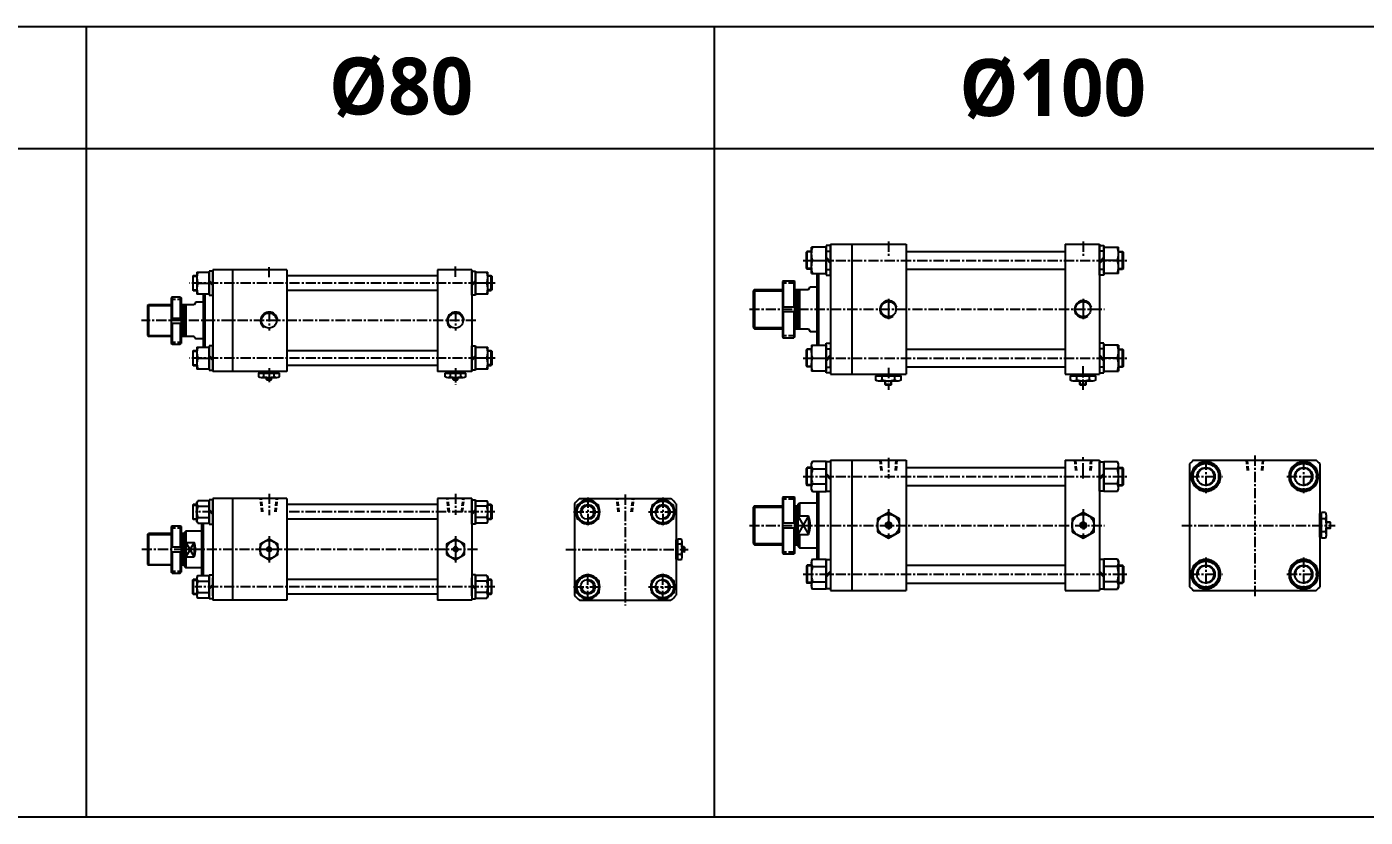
# Model space of a CAD drawing. Extents: x -819 to 4720, y 0 to 1986.
# Drawn here: x 1886 to 3529, y 1015 to 1986 of the extents above; entities that cross this region are included whole.
import ezdxf

# ---------------------------------------------------------------- set-up
doc = ezdxf.new("R2010")
doc.units = 0
doc.header["$LTSCALE"] = 10
doc.header["$MEASUREMENT"] = 0
for name, pattern in [('CENTER', [2, 1.25, -0.25, 0.25, -0.25]), ('CENTERX2', [4, 2.5, -0.5, 0.5, -0.5]), ('HIDDENX2', [0.75, 0.5, -0.25])]:
    doc.linetypes.add(name, pattern=pattern)
doc.layers.get('0').update_dxf_attribs({"linetype": 'CONTINUOUS'})
for name, color, linetype in [('CEN', 1, 'CENTERX2'), ('CENTER', 1, 'CENTER'), ('CL', 1, 'CENTER'), ('DIM', 2, 'CONTINUOUS'), ('HID', 2, 'HIDDENX2'), ('ML', 7, 'CONTINUOUS')]:
    doc.layers.add(name, color=color, linetype=linetype)
doc.styles.add('문자', font='romans.shx')

msp = doc.modelspace()

# ---------------------------------------------------------------- linework, layer by layer
for p, q in [((4720, 1986.4), (0, 1986.4)), ((1959, 1015.4), (1959, 1986.4)), ((2730, 1015.4), (2730, 1986.4)), ((4720, 1836.4), (0, 1836.4)), ((2180.2, 1553.1), (2180.7, 1552.6)), ((2180.2, 1553.1), (2186.2, 1553.1)), ((2180.7, 1552.6), (2185.7, 1552.6)), ((2186.2, 1553.1), (2185.7, 1552.6)), ((2409.2, 1553.1), (2409.7, 1552.6)), ((2409.2, 1553.1), (2415.2, 1553.1)), ((2409.7, 1552.6), (2414.7, 1552.6)), ((2415.2, 1553.1), (2414.7, 1552.6)), ((2693, 1341.4), (2693, 1347.4)), ((2693, 1347.4), (2693.5, 1346.9)), ((2693, 1341.4), (2693.5, 1341.9)), ((2693.5, 1341.9), (2693.5, 1346.9)), ((4720, 1015.4), (0, 1015.4))]:
    msp.add_line(p, q)
at = {"color": 7, "linetype": 'Continuous'}
for p, q in [((2171.2, 1563), (2195.2, 1563)), ((2171.2, 1561), (2171.2, 1563)), ((2195.2, 1561), (2195.2, 1563)), ((2400.2, 1563), (2424.2, 1563)), ((2400.2, 1561), (2400.2, 1563)), ((2424.2, 1561), (2424.2, 1563)), ((2170.5, 1556.6), (2170.5, 1561)), ((2170.5, 1561), (2183.2, 1561)), ((2173.6, 1555.6), (2192.7, 1555.6)), ((2176.8, 1556.6), (2176.8, 1561)), ((2180.2, 1553.1), (2180.2, 1555.6)), ((2183.2, 1561), (2195.9, 1561)), ((2186.2, 1553.1), (2186.2, 1555.6)), ((2189.5, 1556.6), (2189.5, 1561)), ((2195.9, 1556.6), (2195.9, 1561)), ((2399.5, 1556.6), (2399.5, 1561)), ((2399.5, 1561), (2412.2, 1561)), ((2402.6, 1555.6), (2421.7, 1555.6)), ((2405.8, 1556.6), (2405.8, 1561)), ((2409.2, 1553.1), (2409.2, 1555.6)), ((2412.2, 1561), (2424.9, 1561)), ((2415.2, 1553.1), (2415.2, 1555.6)), ((2418.5, 1556.6), (2418.5, 1561)), ((2424.9, 1556.6), (2424.9, 1561)), ((2928, 1552.5), (2928, 1557.5)), ((2928, 1557.5), (2934.3, 1557.5)), ((2929, 1557.5), (2929, 1559.5)), ((2929, 1559.5), (2958.1, 1559.5)), ((2931.1, 1551.5), (2956, 1551.5)), ((2934.3, 1557.5), (2959.1, 1557.5)), ((2935.8, 1552.5), (2935.8, 1557.5)), ((2939.6, 1551.8), (2939.6, 1551.8)), ((2939.6, 1547), (2939.6, 1551.5)), ((2939.6, 1547), (2940.1, 1546.5)), ((2947.6, 1547), (2939.6, 1547)), ((2940.1, 1546.5), (2947.1, 1546.5)), ((2947.6, 1547), (2947.1, 1546.5)), ((2947.6, 1547), (2947.6, 1551.5)), ((2951.3, 1552.5), (2951.3, 1557.5)), ((2958.1, 1557.5), (2958.1, 1559.5)), ((2959.1, 1552.5), (2959.1, 1557.5)), ((3167, 1552.5), (3167, 1557.5)), ((3167, 1557.5), (3173.3, 1557.5)), ((3168, 1557.5), (3168, 1559.5)), ((3168, 1559.5), (3197.1, 1559.5)), ((3170.1, 1551.5), (3195, 1551.5)), ((3173.3, 1557.5), (3198.1, 1557.5)), ((3174.8, 1552.5), (3174.8, 1557.5)), ((3178.6, 1551.8), (3178.6, 1551.8)), ((3178.6, 1547), (3178.6, 1551.5)), ((3178.6, 1547), (3179.1, 1546.5)), ((3186.6, 1547), (3178.6, 1547)), ((3179.1, 1546.5), (3186.1, 1546.5)), ((3186.6, 1547), (3186.1, 1546.5)), ((3186.6, 1547), (3186.6, 1551.5)), ((3190.3, 1552.5), (3190.3, 1557.5)), ((3197.1, 1557.5), (3197.1, 1559.5)), ((3198.1, 1552.5), (3198.1, 1557.5)), ((3473.4, 1359.4), (3473.4, 1388.6)), ((3475.4, 1388.6), (3473.4, 1388.6)), ((3480.4, 1389.6), (3475.4, 1389.6)), ((3475.4, 1364.8), (3475.4, 1389.6)), ((3480.4, 1381.8), (3475.4, 1381.8)), ((3481.4, 1361.6), (3481.4, 1386.5)), ((3480.4, 1366.2), (3475.4, 1366.2)), ((3475.4, 1358.4), (3475.4, 1364.8)), ((3481.1, 1370), (3481.1, 1370)), ((3485.9, 1378), (3481.4, 1378)), ((3485.9, 1370), (3481.4, 1370)), ((3485.9, 1378), (3486.4, 1377.5)), ((3485.9, 1378), (3485.9, 1370)), ((3485.9, 1370), (3486.4, 1370.5)), ((3486.4, 1370.5), (3486.4, 1377.5)), ((2683.1, 1332.4), (2683.1, 1356.4)), ((2685.1, 1356.4), (2683.1, 1356.4)), ((2689.5, 1357.1), (2685.1, 1357.1)), ((2685.1, 1344.4), (2685.1, 1357.1)), ((2689.5, 1350.8), (2685.1, 1350.8)), ((2690.5, 1334.9), (2690.5, 1354)), ((2693, 1347.4), (2690.5, 1347.4)), ((3475.4, 1359.4), (3473.4, 1359.4)), ((3480.4, 1358.4), (3475.4, 1358.4)), ((2685.1, 1332.4), (2683.1, 1332.4)), ((2685.1, 1331.7), (2685.1, 1344.4)), ((2689.5, 1338.1), (2685.1, 1338.1)), ((2689.5, 1331.7), (2685.1, 1331.7)), ((2693, 1341.4), (2690.5, 1341.4))]:
    msp.add_line(p, q, dxfattribs=at)
for points in [[(2930.1, 1366.2), (2943.6, 1358.4), (2957.1, 1366.2), (2957.1, 1381.8), (2943.6, 1389.6), (2930.1, 1381.8)], [(3169.1, 1366.2), (3182.6, 1358.4), (3196.1, 1366.2), (3196.1, 1381.8), (3182.6, 1389.6), (3169.1, 1381.8)], [(2942.1, 1376.5), (2940.7, 1374), (2942.1, 1371.5), (2945, 1371.5), (2946.4, 1374), (2945, 1376.5)], [(3181.1, 1376.5), (3179.7, 1374), (3181.1, 1371.5), (3184, 1371.5), (3185.4, 1374), (3184, 1376.5)], [(2172.2, 1338.1), (2183.2, 1331.7), (2194.2, 1338.1), (2194.2, 1350.8), (2183.2, 1357.1), (2172.2, 1350.8)], [(2401.2, 1338.1), (2412.2, 1331.7), (2423.2, 1338.1), (2423.2, 1350.8), (2412.2, 1357.1), (2401.2, 1350.8)], [(2182.3, 1345.9), (2181.4, 1344.4), (2182.3, 1342.9), (2184, 1342.9), (2184.9, 1344.4), (2184, 1345.9)], [(2411.3, 1345.9), (2410.4, 1344.4), (2411.3, 1342.9), (2413, 1342.9), (2413.9, 1344.4), (2413, 1345.9)]]:
    msp.add_lwpolyline(points, close=True, dxfattribs=at)
for centre, radius in [((2943.6, 1374), 13.5), ((3182.6, 1374), 13.5), ((2943.6, 1374), 3.5), ((3182.6, 1374), 3.5), ((2183.2, 1344.4), 11), ((2412.2, 1344.4), 11), ((2183.2, 1344.4), 2.5), ((2412.2, 1344.4), 2.5)]:
    msp.add_circle(centre, radius, dxfattribs=at)
for centre, radius, start, end in [((2173.6, 1561.3), 5.62, 235.6158, 270), ((2173.6, 1561.3), 5.62, 235.6158, 304.3842), ((2183.2, 1576.6), 21, 252.412, 270), ((2183.2, 1576.6), 21, 270, 287.588), ((2192.7, 1561.3), 5.62, 235.6158, 304.3842), ((2402.6, 1561.3), 5.62, 235.6158, 270), ((2402.6, 1561.3), 5.62, 235.6158, 304.3842), ((2412.2, 1576.6), 21, 252.412, 270), ((2412.2, 1576.6), 21, 270, 287.588), ((2421.7, 1561.3), 5.62, 235.6158, 304.3842), ((2931.1, 1557.2), 5.62, 235.6158, 270), ((2931.9, 1559.8), 8.22, 241.7006, 298.2994), ((2943.5, 1582.9), 31.3, 255.6172, 270.0141), ((2943.6, 1582.9), 31.3, 269.9859, 284.3828), ((2955.2, 1559.8), 8.22, 241.7006, 298.2994), ((3170.1, 1557.2), 5.62, 235.6158, 270), ((3170.9, 1559.8), 8.22, 241.7006, 298.2994), ((3182.5, 1582.9), 31.3, 255.6172, 270.0141), ((3182.6, 1582.9), 31.3, 269.9859, 284.3828), ((3194.2, 1559.8), 8.22, 241.7006, 298.2994), ((3473.2, 1385.7), 8.22, 331.7006, 28.2994), ((3450.1, 1374), 31.3, 359.9859, 14.3828), ((3450.1, 1374), 31.3, 345.6172, 0.0141), ((3473.2, 1362.3), 8.22, 331.7006, 28.2994), ((2684.8, 1354), 5.62, 325.6158, 34.3842), ((2669.4, 1344.4), 21, 0, 17.588), ((3475.8, 1361.6), 5.62, 325.6158, 0), ((2669.4, 1344.4), 21, 342.412, 0), ((2684.8, 1334.9), 5.62, 325.6158, 34.3842), ((2684.8, 1334.9), 5.62, 325.6158, 0)]:
    msp.add_arc(centre, radius, start, end, dxfattribs=at)
at = {"layer": 'CEN'}
for p, q in [((2943.6, 1652.3), (2943.6, 1626.7)), ((3182.6, 1652.3), (3182.6, 1626.7)), ((2943.6, 1393.9), (2943.6, 1354.2)), ((3182.6, 1393.9), (3182.6, 1354.2))]:
    msp.add_line(p, q, dxfattribs=at)
at = {"layer": 'CENTER'}
for p, q in [((2943.6, 1722.5), (2943.6, 1703.7)), ((3182.6, 1722.5), (3182.6, 1703.7)), ((2839, 1699.5), (3236.2, 1699.5)), ((2183.2, 1678.7), (2183.2, 1691.8)), ((2412.2, 1679.3), (2412.2, 1691.8)), ((2183.2, 1637), (2183.2, 1613.2)), ((2412.2, 1637), (2412.2, 1613.5)), ((2773, 1639.5), (3209, 1639.5)), ((2437.2, 1625.5), (2026.6, 1625.5)), ((2839, 1579.5), (3236.2, 1579.5)), ((2183.2, 1567.2), (2183.2, 1547.4)), ((2412.2, 1567), (2412.2, 1546.6)), ((2943.6, 1567.4), (2943.6, 1540.5)), ((3182.6, 1540.5), (3182.6, 1569.4)), ((2943.6, 1457), (2943.6, 1431.4)), ((3393.4, 1459.7), (3393.4, 1285.9)), ((2839, 1434), (3238.2, 1434)), ((2183.2, 1412.9), (2183.2, 1386.7)), ((2412.2, 1412.9), (2412.2, 1387.1)), ((2620.6, 1411.8), (2620.6, 1275.4)), ((2114.2, 1390.4), (2092.9, 1390.4)), ((2460.6, 1390.4), (2205.2, 1390.4)), ((2773, 1374), (3209, 1374)), ((3303.9, 1374), (3492.2, 1374)), ((2183.2, 1360.9), (2183.2, 1327.2)), ((2412.2, 1360.9), (2412.2, 1327.4)), ((2439.3, 1344.4), (2027, 1344.4)), ((2547.7, 1344.4), (2697.9, 1344.4)), ((2460.6, 1298.4), (2092.2, 1298.4)), ((2839, 1314), (3236.2, 1314))]:
    msp.add_line(p, q, dxfattribs=at)
at = {"layer": 'CL'}
for p, q in [((3201.6, 1699.5), (3202.6, 1699.5)), ((2460.8, 1671.5), (2085.6, 1671.5)), ((2460.8, 1579.5), (2085.6, 1579.5)), ((3333.4, 1454.5), (3333.4, 1413.6)), ((3333.4, 1454.5), (3333.4, 1413.6)), ((3453.4, 1454.5), (3453.4, 1413.6)), ((3453.4, 1454.5), (3453.4, 1413.6)), ((3312.9, 1434), (3353.9, 1434)), ((3312.9, 1434), (3353.9, 1434)), ((3432.9, 1434), (3473.9, 1434)), ((3432.9, 1434), (3473.9, 1434)), ((2574.6, 1408), (2574.6, 1372.9)), ((2666.6, 1408), (2666.6, 1372.9)), ((2557, 1390.4), (2592.1, 1390.4)), ((2649, 1390.4), (2684.1, 1390.4)), ((3333.4, 1334.5), (3333.4, 1293.6)), ((3333.4, 1334.5), (3333.4, 1293.6)), ((3453.4, 1334.5), (3453.4, 1293.6)), ((3453.4, 1334.5), (3453.4, 1293.6)), ((2574.6, 1280.9), (2574.6, 1316)), ((2666.6, 1280.9), (2666.6, 1316)), ((2557, 1298.4), (2592.1, 1298.4)), ((2649, 1298.4), (2684.1, 1298.4)), ((3312.9, 1314), (3353.9, 1314)), ((3312.9, 1314), (3353.9, 1314)), ((3432.9, 1314), (3473.9, 1314)), ((3432.9, 1314), (3473.9, 1314))]:
    msp.add_line(p, q, dxfattribs=at)
at = {"layer": 'DIM'}
for p, q in [((2777.6, 1662), (2813.6, 1662)), ((2828.6, 1662), (2830.6, 1662)), ((2830.6, 1662), (2832.6, 1663.2)), ((2034.2, 1644), (2063.2, 1644)), ((2075.2, 1644), (2077.2, 1644)), ((2077.2, 1644), (2078.9, 1645)), ((2777.6, 1617), (2813.6, 1617)), ((2828.6, 1617), (2830.6, 1617)), ((2830.6, 1617), (2832.6, 1615.9)), ((2034.2, 1607), (2063.2, 1607)), ((2075.2, 1607), (2077.2, 1607)), ((2077.2, 1607), (2078.9, 1606)), ((2180.7, 1552.6), (2180.7, 1555.6)), ((2185.7, 1552.6), (2185.7, 1555.6)), ((2409.7, 1552.6), (2409.7, 1555.6)), ((2414.7, 1552.6), (2414.7, 1555.6)), ((2830.6, 1396.5), (2832.6, 1397.7)), ((2777.6, 1396.5), (2813.6, 1396.5)), ((2828.6, 1396.5), (2830.6, 1396.5)), ((2845.6, 1385.5), (2832.6, 1362.6)), ((2832.6, 1385.5), (2845.6, 1362.6)), ((2077.2, 1362.9), (2078.9, 1363.9)), ((2034.2, 1362.9), (2063.2, 1362.9)), ((2075.2, 1362.9), (2077.2, 1362.9)), ((2081.2, 1353.1), (2091.2, 1335.2)), ((2091.2, 1353.1), (2081.2, 1335.2)), ((2777.6, 1351.5), (2813.6, 1351.5)), ((2828.6, 1351.5), (2830.6, 1351.5)), ((2830.6, 1351.5), (2832.6, 1350.4)), ((2693.5, 1346.9), (2690.5, 1346.9)), ((2693.5, 1341.9), (2690.5, 1341.9)), ((2034.2, 1325.9), (2063.2, 1325.9)), ((2075.2, 1325.9), (2077.2, 1325.9)), ((2077.2, 1325.9), (2078.9, 1324.9))]:
    msp.add_line(p, q, dxfattribs=at)
for centre, radius, start, end in [((2943.6, 1639.5), 10.5, 14.556, 303.4321), ((3182.6, 1639.5), 10.5, 14.556, 303.4321), ((2183.2, 1625.5), 10.5, 0, 235.5546), ((2412.2, 1625.5), 10.5, 0, 235.5546), ((2183.2, 1344.4), 3, 270, 180), ((2412.2, 1344.4), 3, 270, 180)]:
    msp.add_arc(centre, radius, start, end, dxfattribs=at)
at = {"layer": 'HID'}
for p, q in [((2813.6, 1672), (2828.6, 1672)), ((2063.2, 1652), (2075.2, 1652)), ((2063.2, 1599), (2075.2, 1599)), ((2813.6, 1607), (2828.6, 1607)), ((2933.1, 1454), (2934.3, 1440)), ((2934.2, 1454), (2935.5, 1440)), ((2952.9, 1454), (2951.6, 1440)), ((2954, 1454), (2952.8, 1440)), ((3172.1, 1454), (3173.3, 1440)), ((3173.2, 1454), (3174.5, 1440)), ((3191.9, 1454), (3190.6, 1440)), ((3193, 1454), (3191.8, 1440)), ((3382.9, 1454), (3384.1, 1440)), ((3384.1, 1454), (3385.3, 1440)), ((3402.7, 1454), (3401.5, 1440)), ((3403.9, 1454), (3402.7, 1440)), ((2174.4, 1390.4), (2172.7, 1406.9)), ((2175.7, 1390.4), (2173.9, 1406.9)), ((2190.6, 1390.4), (2192.4, 1406.9)), ((2191.9, 1390.4), (2193.7, 1406.9)), ((2403.4, 1390.4), (2401.7, 1406.9)), ((2404.7, 1390.4), (2402.9, 1406.9)), ((2419.6, 1390.4), (2421.4, 1406.9)), ((2420.9, 1390.4), (2422.7, 1406.9)), ((2611.8, 1390.4), (2610.1, 1406.9)), ((2613.1, 1390.4), (2611.3, 1406.9)), ((2628, 1390.4), (2629.8, 1406.9)), ((2629.3, 1390.4), (2631.1, 1406.9)), ((2813.6, 1406.5), (2828.6, 1406.5)), ((2063.2, 1370.9), (2075.2, 1370.9)), ((2813.6, 1341.5), (2828.6, 1341.5)), ((2063.2, 1317.9), (2075.2, 1317.9))]:
    msp.add_line(p, q, dxfattribs=at)
at = {"layer": 'ML', "color": 0}
for p, q in [((2843, 1709.5), (2844, 1710.5)), ((2843, 1689.5), (2843, 1709.5)), ((2849, 1709.8), (2843.2, 1709.8)), ((2849, 1710.5), (2844, 1710.5)), ((2844, 1688.5), (2844, 1710.5)), ((2849, 1683.5), (2849, 1715.5)), ((2867, 1715.5), (2849, 1715.5)), ((2867, 1717.6), (2867, 1681.5)), ((2872.6, 1717.6), (2867, 1717.6)), ((2867, 1683.5), (2867, 1715.5)), ((2867, 1710.8), (2872.6, 1710.8)), ((2872.6, 1719.5), (2965.6, 1719.5)), ((2872.6, 1719.5), (2872.6, 1559.5)), ((2872.6, 1681.5), (2872.6, 1717.6)), ((2872.6, 1689.2), (2872.6, 1709.8)), ((2898.6, 1719.5), (2898.6, 1559.5)), ((2965.6, 1719.5), (2965.6, 1559.5)), ((2965.6, 1710.5), (3160.6, 1710.5)), ((3160.6, 1719.5), (3160.6, 1559.5)), ((3160.6, 1719.5), (3202.6, 1719.5)), ((3202.6, 1719.5), (3202.6, 1559.5)), ((3202.6, 1681.5), (3202.6, 1717.6)), ((3202.6, 1717.6), (3208.2, 1717.6)), ((3208.2, 1710.8), (3202.6, 1710.8)), ((3208.2, 1717.6), (3208.2, 1681.5)), ((3208.2, 1683.5), (3208.2, 1715.5)), ((3208.2, 1715.5), (3226.2, 1715.5)), ((3226.2, 1683.5), (3226.2, 1715.5)), ((3226.2, 1710.5), (3231.2, 1710.5)), ((3226.2, 1709.8), (3231.9, 1709.8)), ((3232.2, 1709.5), (3231.2, 1710.5)), ((3231.2, 1688.5), (3231.2, 1710.5)), ((3232.2, 1689.5), (3232.2, 1709.5)), ((2850.4, 1699.5), (2867, 1699.5)), ((2867, 1703.3), (2872.6, 1697.7)), ((2867, 1701.4), (2872.6, 1695.8)), ((3208.2, 1703.3), (3202.6, 1697.7)), ((3208.2, 1701.4), (3202.6, 1695.8)), ((3224.7, 1699.5), (3208.2, 1699.5)), ((2090.2, 1680.5), (2089.6, 1679.9)), ((2089.6, 1679.9), (2089.6, 1663.1)), ((2089.6, 1679.9), (2094.6, 1679.9)), ((2090.2, 1680.5), (2094.6, 1680.5)), ((2093.6, 1680.5), (2090.2, 1680.5)), ((2090.2, 1662.5), (2090.2, 1680.5)), ((2094.6, 1685), (2094.6, 1658)), ((2094.6, 1685), (2109.6, 1685)), ((2109.6, 1686.3), (2109.6, 1656.7)), ((2114.2, 1686.3), (2109.6, 1686.3)), ((2109.6, 1657.7), (2109.6, 1685.4)), ((2109.6, 1685), (2109.6, 1658)), ((2114.2, 1688), (2114.2, 1563)), ((2205.2, 1688), (2114.2, 1688)), ((2114.2, 1656.7), (2114.2, 1686.3)), ((2114.2, 1681), (2114.2, 1662)), ((2138.2, 1688), (2138.2, 1563)), ((2205.2, 1688), (2205.2, 1563)), ((2390.2, 1680.5), (2205.2, 1680.5)), ((2432.2, 1688), (2390.2, 1688)), ((2390.2, 1688), (2390.2, 1563)), ((2432.2, 1688), (2432.2, 1563)), ((2432.2, 1656.7), (2432.2, 1686.3)), ((2432.2, 1686.3), (2436.8, 1686.3)), ((2432.2, 1662), (2432.2, 1681)), ((2436.8, 1686.3), (2436.8, 1656.7)), ((2436.8, 1657.7), (2436.8, 1685.4)), ((2436.8, 1658), (2436.8, 1685)), ((2436.8, 1685), (2451.8, 1685)), ((2451.8, 1658), (2451.8, 1685)), ((2456.1, 1680.5), (2451.8, 1680.5)), ((2456.8, 1679.9), (2451.8, 1679.9)), ((2452.8, 1680.5), (2456.1, 1680.5)), ((2456.1, 1680.5), (2456.8, 1679.9)), ((2456.1, 1662.5), (2456.1, 1680.5)), ((2456.8, 1679.9), (2456.8, 1663.1)), ((2843, 1689.5), (2844, 1688.5)), ((2849, 1689.3), (2843.2, 1689.3)), ((2849, 1688.5), (2844, 1688.5)), ((2849, 1683.5), (2867, 1683.5)), ((2855.6, 1683.5), (2855.6, 1595.5)), ((2857.6, 1683.5), (2857.6, 1595.5)), ((2867, 1688.3), (2872.6, 1688.3)), ((2867, 1681.5), (2872.6, 1681.5)), ((2965.6, 1688.5), (3160.6, 1688.5)), ((3208.2, 1688.3), (3202.6, 1688.3)), ((3208.2, 1681.5), (3202.6, 1681.5)), ((3226.2, 1683.5), (3208.2, 1683.5)), ((3226.2, 1689.3), (3231.9, 1689.3)), ((3226.2, 1688.5), (3231.2, 1688.5)), ((3232.2, 1689.5), (3231.2, 1688.5)), ((2089.6, 1663.1), (2090.2, 1662.5)), ((2089.6, 1663.1), (2094.6, 1663.1)), ((2090.2, 1662.5), (2094.6, 1662.5)), ((2093.6, 1662.5), (2090.2, 1662.5)), ((2095.8, 1671.5), (2109.6, 1671.5)), ((2109.6, 1674.6), (2114.2, 1670)), ((2109.6, 1673.1), (2114.2, 1668.5)), ((2390.2, 1662.5), (2205.2, 1662.5)), ((2436.8, 1674.6), (2432.2, 1670)), ((2436.8, 1673.1), (2432.2, 1668.5)), ((2450.5, 1671.5), (2436.8, 1671.5)), ((2456.8, 1663.1), (2451.8, 1663.1)), ((2456.1, 1662.5), (2451.8, 1662.5)), ((2452.8, 1662.5), (2456.1, 1662.5)), ((2456.8, 1663.1), (2456.1, 1662.5)), ((2779.1, 1663.5), (2777.6, 1662)), ((2777.6, 1662), (2777.6, 1617)), ((2779.1, 1663.5), (2813.6, 1663.5)), ((2779.1, 1663.5), (2779.1, 1615.5)), ((2814.6, 1674.5), (2813.6, 1673.5)), ((2813.6, 1673.5), (2813.6, 1605.5)), ((2814.6, 1674.5), (2827.6, 1674.5)), ((2814.6, 1674.5), (2814.6, 1642.5)), ((2827.6, 1674.5), (2828.6, 1673.5)), ((2827.6, 1674.5), (2827.6, 1642.5)), ((2828.6, 1605.5), (2828.6, 1673.5)), ((2828.6, 1663.5), (2845.6, 1663.5)), ((2830.6, 1663.5), (2830.6, 1615.5)), ((2832.6, 1663.5), (2832.6, 1615.5)), ((2834.6, 1663.5), (2834.6, 1615.5)), ((2845.6, 1663.5), (2847.6, 1667)), ((2847.6, 1667), (2855.6, 1667)), ((2034.2, 1644), (2035.2, 1645)), ((2034.2, 1644), (2034.2, 1607)), ((2063.2, 1645), (2035.2, 1645)), ((2035.2, 1645), (2035.2, 1606)), ((2064.2, 1654.5), (2063.2, 1653.5)), ((2063.2, 1653.5), (2063.2, 1597.5)), ((2064.2, 1654.5), (2074.2, 1654.5)), ((2064.2, 1654.5), (2064.2, 1628.5)), ((2074.2, 1654.5), (2075.2, 1653.5)), ((2074.2, 1654.5), (2074.2, 1628.5)), ((2075.2, 1653.5), (2075.2, 1597.5)), ((2091.2, 1645), (2075.2, 1645)), ((2075.2, 1645), (2075.2, 1606)), ((2077.2, 1645), (2077.2, 1606)), ((2079.2, 1645), (2079.2, 1606)), ((2081.2, 1645), (2081.2, 1606)), ((2093.2, 1648), (2091.2, 1645)), ((2102.2, 1648), (2093.2, 1648)), ((2109.6, 1658), (2094.6, 1658)), ((2102.2, 1657.7), (2102.2, 1593.4)), ((2104.2, 1657.7), (2104.2, 1593.4)), ((2109.6, 1656.7), (2114.2, 1656.7)), ((2436.8, 1656.7), (2432.2, 1656.7)), ((2451.8, 1658), (2436.8, 1658)), ((2063.2, 1628.5), (2075.2, 1628.5)), ((2813.6, 1642.5), (2828.6, 1642.5)), ((2813.6, 1636.5), (2828.6, 1636.5)), ((2814.6, 1636.5), (2814.6, 1604.5)), ((2827.6, 1636.5), (2827.6, 1604.5)), ((2063.2, 1622.5), (2075.2, 1622.5)), ((2064.2, 1622.5), (2064.2, 1596.5)), ((2074.2, 1622.5), (2074.2, 1596.5)), ((2777.6, 1617), (2779.1, 1615.5)), ((2779.1, 1615.5), (2813.6, 1615.5)), ((2828.6, 1615.5), (2845.6, 1615.5)), ((2845.6, 1615.5), (2847.6, 1612)), ((2847.6, 1612), (2855.6, 1612)), ((2034.2, 1607), (2035.2, 1606)), ((2063.2, 1606), (2035.2, 1606)), ((2064.2, 1596.5), (2063.2, 1597.5)), ((2064.2, 1596.5), (2074.2, 1596.5)), ((2074.2, 1596.5), (2075.2, 1597.5)), ((2091.2, 1606), (2075.2, 1606)), ((2091.2, 1606), (2093.2, 1603)), ((2102.2, 1603), (2093.2, 1603)), ((2109.6, 1594.3), (2109.6, 1564.7)), ((2114.2, 1594.3), (2109.6, 1594.3)), ((2114.2, 1564.7), (2114.2, 1594.3)), ((2432.2, 1564.7), (2432.2, 1594.3)), ((2432.2, 1594.3), (2436.8, 1594.3)), ((2436.8, 1594.3), (2436.8, 1564.7)), ((2813.6, 1605.5), (2814.6, 1604.5)), ((2814.6, 1604.5), (2827.6, 1604.5)), ((2828.6, 1605.5), (2827.6, 1604.5)), ((2849, 1595.5), (2849, 1563.5)), ((2849, 1595.5), (2867, 1595.5)), ((2867, 1561.5), (2867, 1597.6)), ((2867, 1597.6), (2872.6, 1597.6)), ((2867, 1595.5), (2867, 1563.5)), ((2872.6, 1597.6), (2872.6, 1561.5)), ((3208.2, 1597.6), (3202.6, 1597.6)), ((3202.6, 1597.6), (3202.6, 1561.5)), ((3208.2, 1561.5), (3208.2, 1597.6)), ((3226.2, 1595.5), (3208.2, 1595.5)), ((3208.2, 1595.5), (3208.2, 1563.5)), ((3226.2, 1595.5), (3226.2, 1563.5)), ((2090.2, 1588.5), (2089.6, 1587.9)), ((2089.6, 1587.9), (2089.6, 1571.1)), ((2089.6, 1587.9), (2094.6, 1587.9)), ((2090.2, 1588.5), (2094.6, 1588.5)), ((2093.6, 1588.5), (2090.2, 1588.5)), ((2090.2, 1570.5), (2090.2, 1588.5)), ((2094.6, 1593), (2094.6, 1566)), ((2094.6, 1593), (2109.6, 1593)), ((2095.8, 1579.5), (2109.6, 1579.5)), ((2109.6, 1565.7), (2109.6, 1593.4)), ((2109.6, 1593), (2109.6, 1566)), ((2109.6, 1582.6), (2114.2, 1578)), ((2109.6, 1581.1), (2114.2, 1576.5)), ((2114.2, 1589), (2114.2, 1570)), ((2390.2, 1588.5), (2205.2, 1588.5)), ((2432.2, 1570), (2432.2, 1589)), ((2436.8, 1582.6), (2432.2, 1578)), ((2436.8, 1581.1), (2432.2, 1576.5)), ((2436.8, 1565.7), (2436.8, 1593.4)), ((2436.8, 1566), (2436.8, 1593)), ((2436.8, 1593), (2451.8, 1593)), ((2450.5, 1579.5), (2436.8, 1579.5)), ((2451.8, 1566), (2451.8, 1593)), ((2456.1, 1588.5), (2451.8, 1588.5)), ((2456.8, 1587.9), (2451.8, 1587.9)), ((2452.8, 1588.5), (2456.1, 1588.5)), ((2456.1, 1588.5), (2456.8, 1587.9)), ((2456.1, 1570.5), (2456.1, 1588.5)), ((2456.8, 1587.9), (2456.8, 1571.1)), ((2843, 1589.5), (2844, 1590.5)), ((2843, 1569.5), (2843, 1589.5)), ((2849, 1589.8), (2843.2, 1589.8)), ((2849, 1590.5), (2844, 1590.5)), ((2844, 1568.5), (2844, 1590.5)), ((2850.4, 1579.5), (2867, 1579.5)), ((2867, 1590.8), (2872.6, 1590.8)), ((2867, 1577.7), (2872.6, 1583.3)), ((2867, 1575.8), (2872.6, 1581.4)), ((2872.6, 1569.2), (2872.6, 1589.8)), ((2965.6, 1590.5), (3160.6, 1590.5)), ((3208.2, 1590.8), (3202.6, 1590.8)), ((3208.2, 1577.7), (3202.6, 1583.3)), ((3208.2, 1575.8), (3202.6, 1581.4)), ((3224.7, 1579.5), (3208.2, 1579.5)), ((3226.2, 1590.5), (3231.2, 1590.5)), ((3226.2, 1589.8), (3231.9, 1589.8)), ((3232.2, 1589.5), (3231.2, 1590.5)), ((3231.2, 1568.5), (3231.2, 1590.5)), ((3232.2, 1569.5), (3232.2, 1589.5)), ((2089.6, 1571.1), (2090.2, 1570.5)), ((2089.6, 1571.1), (2094.6, 1571.1)), ((2090.2, 1570.5), (2094.6, 1570.5)), ((2093.6, 1570.5), (2090.2, 1570.5)), ((2109.6, 1566), (2094.6, 1566)), ((2109.6, 1564.7), (2114.2, 1564.7)), ((2205.2, 1563), (2114.2, 1563)), ((2390.2, 1570.5), (2205.2, 1570.5)), ((2432.2, 1563), (2390.2, 1563)), ((2436.8, 1564.7), (2432.2, 1564.7)), ((2451.8, 1566), (2436.8, 1566)), ((2456.8, 1571.1), (2451.8, 1571.1)), ((2456.1, 1570.5), (2451.8, 1570.5)), ((2452.8, 1570.5), (2456.1, 1570.5)), ((2456.8, 1571.1), (2456.1, 1570.5)), ((2843, 1569.5), (2844, 1568.5)), ((2849, 1569.3), (2843.2, 1569.3)), ((2849, 1568.5), (2844, 1568.5)), ((2867, 1563.5), (2849, 1563.5)), ((2867, 1568.3), (2872.6, 1568.3)), ((2872.6, 1561.5), (2867, 1561.5)), ((2965.6, 1568.5), (3160.6, 1568.5)), ((3208.2, 1568.3), (3202.6, 1568.3)), ((3202.6, 1561.5), (3208.2, 1561.5)), ((3208.2, 1563.5), (3226.2, 1563.5)), ((3226.2, 1569.3), (3231.9, 1569.3)), ((3226.2, 1568.5), (3231.2, 1568.5)), ((3232.2, 1569.5), (3231.2, 1568.5)), ((2872.6, 1559.5), (2965.6, 1559.5)), ((3160.6, 1559.5), (3202.6, 1559.5)), ((2849, 1450), (2850.4, 1452.5)), ((2849, 1418), (2849, 1450)), ((2867, 1452.5), (2850.4, 1452.5)), ((2867, 1415.6), (2867, 1452.5)), ((2867, 1452.1), (2867, 1416)), ((2872.6, 1452.1), (2867, 1452.1)), ((2872.6, 1454), (2965.6, 1454)), ((2872.6, 1454), (2872.6, 1294)), ((2898.6, 1454), (2898.6, 1294)), ((2965.6, 1454), (2965.6, 1294)), ((3160.6, 1454), (3160.6, 1294)), ((3160.6, 1454), (3202.6, 1454)), ((3202.6, 1454), (3202.6, 1294)), ((3202.6, 1416), (3202.6, 1452.1)), ((3202.6, 1452.1), (3208.2, 1452.1)), ((3208.2, 1415.6), (3208.2, 1452.5)), ((3208.2, 1452.5), (3224.7, 1452.5)), ((3208.2, 1452.1), (3208.2, 1416)), ((3226.2, 1450), (3224.7, 1452.5)), ((3226.2, 1418), (3226.2, 1450)), ((3313.4, 1449.5), (3313.4, 1298.5)), ((3333.4, 1452.5), (3317.4, 1443.3)), ((3317.9, 1454), (3468.9, 1454)), ((3349.4, 1443.3), (3333.4, 1452.5)), ((3453.4, 1452.5), (3437.4, 1443.3)), ((3469.4, 1443.3), (3453.4, 1452.5)), ((3473.4, 1449.5), (3473.4, 1298.5)), ((2843, 1444), (2844, 1445)), ((2843, 1424), (2843, 1444)), ((2849, 1444.3), (2843.2, 1444.3)), ((2849, 1445), (2844, 1445)), ((2844, 1423), (2844, 1445)), ((2850.4, 1443.3), (2867, 1443.3)), ((2867, 1437.8), (2872.6, 1432.2)), ((2867, 1435.9), (2872.6, 1430.3)), ((2965.6, 1445), (3160.6, 1445)), ((3208.2, 1437.8), (3202.6, 1432.2)), ((3208.2, 1435.9), (3202.6, 1430.3)), ((3224.7, 1443.3), (3208.2, 1443.3)), ((3226.2, 1445), (3231.2, 1445)), ((3226.2, 1444.3), (3231.9, 1444.3)), ((3232.2, 1444), (3231.2, 1445)), ((3231.2, 1423), (3231.2, 1445)), ((3232.2, 1424), (3232.2, 1444)), ((3317.4, 1443.3), (3317.4, 1424.8)), ((3349.4, 1424.8), (3349.4, 1443.3)), ((3437.4, 1443.3), (3437.4, 1424.8)), ((3469.4, 1424.8), (3469.4, 1443.3)), ((2843, 1424), (2844, 1423)), ((2849, 1423.8), (2843.2, 1423.8)), ((2849, 1423), (2844, 1423)), ((2850.4, 1415.6), (2849, 1418)), ((2850.4, 1424.8), (2867, 1424.8)), ((2850.4, 1415.6), (2867, 1415.6)), ((2855.6, 1415.6), (2855.6, 1332.5)), ((2857.6, 1415.6), (2857.6, 1332.5)), ((2867, 1416), (2872.6, 1416)), ((2965.6, 1423), (3160.6, 1423)), ((3208.2, 1416), (3202.6, 1416)), ((3224.7, 1424.8), (3208.2, 1424.8)), ((3224.7, 1415.6), (3208.2, 1415.6)), ((3224.7, 1415.6), (3226.2, 1418)), ((3226.2, 1423.8), (3231.9, 1423.8)), ((3226.2, 1423), (3231.2, 1423)), ((3232.2, 1424), (3231.2, 1423)), ((3317.4, 1424.8), (3333.4, 1415.6)), ((3333.4, 1415.6), (3349.4, 1424.8)), ((3437.4, 1424.8), (3453.4, 1415.6)), ((3453.4, 1415.6), (3469.4, 1424.8)), ((2090.2, 1399.4), (2089.6, 1398.8)), ((2089.6, 1398.8), (2089.6, 1382)), ((2089.6, 1398.8), (2094.6, 1398.8)), ((2090.2, 1399.4), (2094.6, 1399.4)), ((2093.6, 1399.4), (2090.2, 1399.4)), ((2090.2, 1381.4), (2090.2, 1399.4)), ((2094.6, 1402.4), (2095.6, 1404.3)), ((2094.6, 1378.4), (2094.6, 1402.4)), ((2109.6, 1404.3), (2095.6, 1404.3)), ((2095.6, 1397.4), (2109.6, 1397.4)), ((2109.6, 1405.2), (2109.6, 1375.6)), ((2114.2, 1405.2), (2109.6, 1405.2)), ((2109.6, 1376.6), (2109.6, 1404.3)), ((2114.2, 1406.9), (2114.2, 1281.9)), ((2205.2, 1406.9), (2114.2, 1406.9)), ((2114.2, 1375.6), (2114.2, 1405.2)), ((2114.2, 1401.4), (2114.2, 1379.5)), ((2114.2, 1379.5), (2114.2, 1401.4)), ((2138.2, 1406.9), (2138.2, 1281.9)), ((2205.2, 1406.9), (2205.2, 1281.9)), ((2390.2, 1399.4), (2205.2, 1399.4)), ((2432.2, 1406.9), (2390.2, 1406.9)), ((2390.2, 1406.9), (2390.2, 1281.9)), ((2432.2, 1406.9), (2432.2, 1281.9)), ((2432.2, 1375.6), (2432.2, 1405.2)), ((2432.2, 1405.2), (2436.8, 1405.2)), ((2432.2, 1379.5), (2432.2, 1401.4)), ((2436.8, 1405.2), (2436.8, 1375.6)), ((2436.8, 1376.6), (2436.8, 1404.3)), ((2436.8, 1404.3), (2450.7, 1404.3)), ((2450.7, 1397.4), (2436.8, 1397.4)), ((2451.8, 1402.4), (2450.7, 1404.3)), ((2451.8, 1378.4), (2451.8, 1402.4)), ((2456.1, 1399.4), (2451.8, 1399.4)), ((2456.8, 1398.8), (2451.8, 1398.8)), ((2452.8, 1399.4), (2456.1, 1399.4)), ((2456.1, 1399.4), (2456.8, 1398.8)), ((2456.1, 1381.4), (2456.1, 1399.4)), ((2456.8, 1398.8), (2456.8, 1382)), ((2558.1, 1400.6), (2558.1, 1288.3)), ((2574.6, 1406), (2561.1, 1398.2)), ((2561.1, 1398.2), (2561.1, 1382.6)), ((2564.4, 1406.9), (2676.7, 1406.9)), ((2588.1, 1398.2), (2574.6, 1406)), ((2588.1, 1382.6), (2588.1, 1398.2)), ((2666.6, 1406), (2653.1, 1398.2)), ((2653.1, 1398.2), (2653.1, 1382.6)), ((2680.1, 1398.2), (2666.6, 1406)), ((2680.1, 1382.6), (2680.1, 1398.2)), ((2683.1, 1400.6), (2683.1, 1288.3)), ((2779.1, 1398), (2777.6, 1396.5)), ((2779.1, 1398), (2813.6, 1398)), ((2779.1, 1398), (2779.1, 1350)), ((2814.6, 1409), (2813.6, 1408)), ((2813.6, 1408), (2813.6, 1340)), ((2814.6, 1409), (2827.6, 1409)), ((2814.6, 1409), (2814.6, 1377)), ((2827.6, 1409), (2828.6, 1408)), ((2827.6, 1409), (2827.6, 1377)), ((2828.6, 1340), (2828.6, 1408)), ((2828.6, 1398), (2832.6, 1398)), ((2830.6, 1398), (2830.6, 1350)), ((2832.6, 1399.5), (2834.6, 1401.5)), ((2832.6, 1399.5), (2832.6, 1348.5)), ((2834.6, 1401.5), (2855.6, 1401.5)), ((2834.6, 1401.5), (2834.6, 1385.5)), ((2089.6, 1382), (2090.2, 1381.4)), ((2089.6, 1382), (2094.6, 1382)), ((2090.2, 1381.4), (2094.6, 1381.4)), ((2093.6, 1381.4), (2090.2, 1381.4)), ((2095.6, 1383.5), (2109.6, 1383.5)), ((2109.6, 1393.5), (2114.2, 1388.9)), ((2109.6, 1392), (2114.2, 1387.4)), ((2390.2, 1381.4), (2205.2, 1381.4)), ((2390.2, 1396.4), (2390.2, 1292.4)), ((2436.8, 1393.5), (2432.2, 1388.9)), ((2436.8, 1392), (2432.2, 1387.4)), ((2450.7, 1383.5), (2436.8, 1383.5)), ((2456.8, 1382), (2451.8, 1382)), ((2456.1, 1381.4), (2451.8, 1381.4)), ((2452.8, 1381.4), (2456.1, 1381.4)), ((2456.8, 1382), (2456.1, 1381.4)), ((2561.1, 1382.6), (2574.6, 1374.9)), ((2574.6, 1374.9), (2588.1, 1382.6)), ((2653.1, 1382.6), (2666.6, 1374.9)), ((2666.6, 1374.9), (2680.1, 1382.6)), ((2777.6, 1396.5), (2777.6, 1351.5)), ((2832.6, 1385.5), (2845.6, 1385.5)), ((2845.6, 1385.5), (2845.6, 1362.6)), ((2034.2, 1362.9), (2035.2, 1363.9)), ((2063.2, 1363.9), (2035.2, 1363.9)), ((2035.2, 1363.9), (2035.2, 1324.9)), ((2064.2, 1373.4), (2063.2, 1372.4)), ((2063.2, 1372.4), (2063.2, 1316.4)), ((2064.2, 1373.4), (2074.2, 1373.4)), ((2064.2, 1373.4), (2064.2, 1347.4)), ((2074.2, 1373.4), (2075.2, 1372.4)), ((2074.2, 1373.4), (2074.2, 1347.4)), ((2075.2, 1372.4), (2075.2, 1316.4)), ((2079.2, 1363.9), (2075.2, 1363.9)), ((2075.2, 1363.9), (2075.2, 1324.9)), ((2077.2, 1363.9), (2077.2, 1324.9)), ((2081.2, 1366.9), (2079.2, 1364.9)), ((2079.2, 1364.9), (2079.2, 1323.9)), ((2100.2, 1366.9), (2081.2, 1366.9)), ((2081.2, 1366.9), (2081.2, 1321.9)), ((2095.6, 1376.6), (2094.6, 1378.4)), ((2095.6, 1376.6), (2109.6, 1376.6)), ((2100.2, 1376.6), (2100.2, 1312.3)), ((2102.2, 1376.6), (2102.2, 1312.3)), ((2109.6, 1375.6), (2114.2, 1375.6)), ((2436.8, 1375.6), (2432.2, 1375.6)), ((2450.7, 1376.6), (2436.8, 1376.6)), ((2450.7, 1376.6), (2451.8, 1378.4)), ((2813.6, 1377), (2828.6, 1377)), ((2813.6, 1371), (2828.6, 1371)), ((2814.6, 1371), (2814.6, 1339)), ((2827.6, 1371), (2827.6, 1339)), ((2034.2, 1362.9), (2034.2, 1325.9)), ((2063.2, 1347.4), (2075.2, 1347.4)), ((2081.2, 1353.1), (2091.2, 1353.1)), ((2091.2, 1353.1), (2091.2, 1335.2)), ((2777.6, 1351.5), (2779.1, 1350)), ((2779.1, 1350), (2813.6, 1350)), ((2828.6, 1350), (2832.6, 1350)), ((2832.6, 1362.6), (2845.6, 1362.6)), ((2832.6, 1348.5), (2834.6, 1346.5)), ((2834.6, 1362.6), (2834.6, 1346.5)), ((2063.2, 1341.4), (2075.2, 1341.4)), ((2064.2, 1341.4), (2064.2, 1315.4)), ((2074.2, 1341.4), (2074.2, 1315.4)), ((2081.2, 1335.2), (2091.2, 1335.2)), ((2813.6, 1340), (2814.6, 1339)), ((2814.6, 1339), (2827.6, 1339)), ((2828.6, 1340), (2827.6, 1339)), ((2834.6, 1346.5), (2855.6, 1346.5)), ((2850.4, 1332.5), (2849, 1330)), ((2850.4, 1332.5), (2867, 1332.5)), ((2867, 1332.5), (2867, 1295.6)), ((2867, 1296), (2867, 1332.1)), ((2867, 1332.1), (2872.6, 1332.1)), ((3208.2, 1332.1), (3202.6, 1332.1)), ((3202.6, 1332.1), (3202.6, 1296)), ((3224.7, 1332.5), (3208.2, 1332.5)), ((3208.2, 1332.5), (3208.2, 1295.6)), ((3208.2, 1296), (3208.2, 1332.1)), ((3224.7, 1332.5), (3226.2, 1330)), ((3333.4, 1332.5), (3317.4, 1323.3)), ((3349.4, 1323.3), (3333.4, 1332.5)), ((3453.4, 1332.5), (3437.4, 1323.3)), ((3469.4, 1323.3), (3453.4, 1332.5)), ((2034.2, 1325.9), (2035.2, 1324.9)), ((2063.2, 1324.9), (2035.2, 1324.9)), ((2064.2, 1315.4), (2063.2, 1316.4)), ((2064.2, 1315.4), (2074.2, 1315.4)), ((2074.2, 1315.4), (2075.2, 1316.4)), ((2079.2, 1324.9), (2075.2, 1324.9)), ((2079.2, 1323.9), (2081.2, 1321.9)), ((2100.2, 1321.9), (2081.2, 1321.9)), ((2843, 1324), (2844, 1325)), ((2843, 1324), (2843, 1304)), ((2849, 1324.3), (2843.2, 1324.3)), ((2849, 1325), (2844, 1325)), ((2844, 1325), (2844, 1303)), ((2849, 1330), (2849, 1298)), ((2850.4, 1323.3), (2867, 1323.3)), ((2867, 1312.2), (2872.6, 1317.8)), ((2867, 1310.3), (2872.6, 1315.9)), ((2965.6, 1325), (3160.6, 1325)), ((3208.2, 1312.2), (3202.6, 1317.8)), ((3208.2, 1310.3), (3202.6, 1315.9)), ((3224.7, 1323.3), (3208.2, 1323.3)), ((3226.2, 1330), (3226.2, 1298)), ((3226.2, 1325), (3231.2, 1325)), ((3226.2, 1324.3), (3231.9, 1324.3)), ((3232.2, 1324), (3231.2, 1325)), ((3231.2, 1325), (3231.2, 1303)), ((3232.2, 1324), (3232.2, 1304)), ((3317.4, 1323.3), (3317.4, 1304.8)), ((3349.4, 1304.8), (3349.4, 1323.3)), ((3437.4, 1323.3), (3437.4, 1304.8)), ((3469.4, 1304.8), (3469.4, 1323.3)), ((2089.6, 1306.8), (2090.2, 1307.5)), ((2089.6, 1290.1), (2089.6, 1306.8)), ((2089.6, 1306.8), (2094.6, 1306.8)), ((2090.2, 1307.5), (2094.6, 1307.5)), ((2093.6, 1307.5), (2090.2, 1307.5)), ((2090.2, 1307.5), (2090.2, 1289.5)), ((2095.6, 1312.3), (2094.6, 1310.4)), ((2094.6, 1310.4), (2094.6, 1286.4)), ((2095.6, 1312.3), (2109.6, 1312.3)), ((2095.6, 1305.4), (2109.6, 1305.4)), ((2109.6, 1283.6), (2109.6, 1313.2)), ((2109.6, 1313.2), (2114.2, 1313.2)), ((2109.6, 1312.3), (2109.6, 1284.6)), ((2109.6, 1296.9), (2114.2, 1301.5)), ((2109.6, 1295.4), (2114.2, 1300)), ((2114.2, 1313.2), (2114.2, 1283.6)), ((2114.2, 1309.4), (2114.2, 1287.5)), ((2114.2, 1287.5), (2114.2, 1309.4)), ((2390.2, 1307.4), (2205.2, 1307.4)), ((2436.8, 1313.2), (2432.2, 1313.2)), ((2432.2, 1313.2), (2432.2, 1283.6)), ((2432.2, 1287.5), (2432.2, 1309.4)), ((2436.8, 1296.9), (2432.2, 1301.5)), ((2436.8, 1295.4), (2432.2, 1300)), ((2436.8, 1283.6), (2436.8, 1313.2)), ((2450.7, 1312.3), (2436.8, 1312.3)), ((2436.8, 1312.3), (2436.8, 1284.6)), ((2450.7, 1305.4), (2436.8, 1305.4)), ((2450.7, 1312.3), (2451.8, 1310.4)), ((2451.8, 1310.4), (2451.8, 1286.4)), ((2456.1, 1307.5), (2451.8, 1307.5)), ((2456.8, 1306.8), (2451.8, 1306.8)), ((2452.8, 1307.5), (2456.1, 1307.5)), ((2456.8, 1306.8), (2456.1, 1307.5)), ((2456.1, 1307.5), (2456.1, 1289.5)), ((2456.8, 1290.1), (2456.8, 1306.8)), ((2561.1, 1306.2), (2574.6, 1314)), ((2561.1, 1290.6), (2561.1, 1306.2)), ((2574.6, 1314), (2588.1, 1306.2)), ((2588.1, 1306.2), (2588.1, 1290.6)), ((2653.1, 1306.2), (2666.6, 1314)), ((2653.1, 1290.6), (2653.1, 1306.2)), ((2666.6, 1314), (2680.1, 1306.2)), ((2680.1, 1306.2), (2680.1, 1290.6)), ((2843, 1304), (2844, 1303)), ((2849, 1303.8), (2843.2, 1303.8)), ((2849, 1303), (2844, 1303)), ((2850.4, 1304.8), (2867, 1304.8)), ((2965.6, 1303), (3160.6, 1303)), ((3224.7, 1304.8), (3208.2, 1304.8)), ((3226.2, 1303.8), (3231.9, 1303.8)), ((3226.2, 1303), (3231.2, 1303)), ((3232.2, 1304), (3231.2, 1303)), ((3317.4, 1304.8), (3333.4, 1295.6)), ((3333.4, 1295.6), (3349.4, 1304.8)), ((3437.4, 1304.8), (3453.4, 1295.6)), ((3453.4, 1295.6), (3469.4, 1304.8)), ((2090.2, 1289.5), (2089.6, 1290.1)), ((2089.6, 1290.1), (2094.6, 1290.1)), ((2090.2, 1289.5), (2094.6, 1289.5)), ((2093.6, 1289.5), (2090.2, 1289.5)), ((2094.6, 1286.4), (2095.6, 1284.6)), ((2095.6, 1291.5), (2109.6, 1291.5)), ((2109.6, 1284.6), (2095.6, 1284.6)), ((2114.2, 1283.6), (2109.6, 1283.6)), ((2205.2, 1281.9), (2114.2, 1281.9)), ((2390.2, 1289.4), (2205.2, 1289.4)), ((2432.2, 1281.9), (2390.2, 1281.9)), ((2432.2, 1283.6), (2436.8, 1283.6)), ((2450.7, 1291.5), (2436.8, 1291.5)), ((2436.8, 1284.6), (2450.7, 1284.6)), ((2451.8, 1286.4), (2450.7, 1284.6)), ((2456.8, 1290.1), (2451.8, 1290.1)), ((2456.1, 1289.5), (2451.8, 1289.5)), ((2452.8, 1289.5), (2456.1, 1289.5)), ((2456.1, 1289.5), (2456.8, 1290.1)), ((2574.6, 1282.9), (2561.1, 1290.6)), ((2564.4, 1281.9), (2676.7, 1281.9)), ((2588.1, 1290.6), (2574.6, 1282.9)), ((2666.6, 1282.9), (2653.1, 1290.6)), ((2680.1, 1290.6), (2666.6, 1282.9)), ((2849, 1298), (2850.4, 1295.6)), ((2867, 1295.6), (2850.4, 1295.6)), ((2872.6, 1296), (2867, 1296)), ((2872.6, 1294), (2965.6, 1294)), ((3160.6, 1294), (3202.6, 1294)), ((3202.6, 1296), (3208.2, 1296)), ((3208.2, 1295.6), (3224.7, 1295.6)), ((3226.2, 1298), (3224.7, 1295.6)), ((3317.9, 1294), (3468.9, 1294))]:
    msp.add_line(p, q, dxfattribs=at)
at = {"layer": 'ML', "color": 2}
for p, q in [((2940.1, 1551.7), (2940.1, 1551.7)), ((2940.1, 1546.5), (2940.1, 1551.5)), ((2947.1, 1546.5), (2947.1, 1551.5)), ((3179.1, 1551.7), (3179.1, 1551.7)), ((3179.1, 1546.5), (3179.1, 1551.5)), ((3186.1, 1546.5), (3186.1, 1551.5)), ((3481.2, 1370.5), (3481.2, 1370.5)), ((3486.4, 1377.5), (3481.4, 1377.5)), ((3486.4, 1370.5), (3481.4, 1370.5))]:
    msp.add_line(p, q, dxfattribs=at)
at = {"layer": 'ML', "color": 0, "linetype": 'CENTER', "ltscale": 1.5}
msp.add_line((3182.6, 1431.6), (3182.6, 1458.4), dxfattribs=at)
at = {"layer": 'ML'}
for centre, radius in [((2943.6, 1639.5), 9.32), ((3182.6, 1639.5), 9.32), ((2183.2, 1625.5), 9.25), ((2412.2, 1625.5), 9.25), ((3333.4, 1434), 16), ((3453.4, 1434), 16), ((3333.4, 1434), 11), ((3453.4, 1434), 11), ((2574.6, 1390.4), 13.5), ((2574.6, 1390.4), 9), ((2666.6, 1390.4), 13.5), ((2666.6, 1390.4), 9), ((3333.4, 1314), 16), ((3333.4, 1314), 11), ((3453.4, 1314), 16), ((3453.4, 1314), 11), ((2574.6, 1298.4), 13.5), ((2574.6, 1298.4), 9), ((2666.6, 1298.4), 13.5), ((2666.6, 1298.4), 9)]:
    msp.add_circle(centre, radius, dxfattribs=at)
for centre, radius, start, end in [((2872, 1707.5), 23.1, 159.7297, 200.2703), ((3203.1, 1707.5), 23.1, 339.7297, 20.2703), ((2872, 1691.5), 23.1, 159.7297, 200.2703), ((3203.1, 1691.5), 23.1, 339.7297, 20.2703), ((2114, 1678.3), 19.5, 159.7297, 200.2703), ((2432.3, 1678.3), 19.5, 339.7297, 20.2703), ((2114, 1664.8), 19.5, 159.7297, 200.2703), ((2432.3, 1664.8), 19.5, 339.7297, 20.2703), ((2872, 1587.5), 23.1, 159.7297, 200.2703), ((3203.1, 1587.5), 23.1, 339.7297, 20.2703), ((2114, 1586.3), 19.5, 159.7297, 200.2703), ((2114, 1572.8), 19.5, 159.7297, 200.2703), ((2432.3, 1586.3), 19.5, 339.7297, 20.2703), ((2432.3, 1572.8), 19.5, 339.7297, 20.2703), ((2872, 1571.5), 23.1, 159.7297, 200.2703), ((3203.1, 1571.5), 23.1, 339.7297, 20.2703), ((2857.1, 1447.9), 8.17, 145.591, 214.409), ((3218, 1447.9), 8.17, 325.591, 34.409), ((3393.4, 1374), 110, 133.3418, 136.6582), ((3333.4, 1434), 18.1, 92.4296, 147.5678), ((3333.4, 1434), 18.1, 32.4322, 87.5704), ((3453.4, 1434), 18.1, 92.4296, 147.5678), ((3453.4, 1434), 18.1, 32.4322, 87.5704), ((3393.4, 1374), 110, 43.3418, 46.6582), ((2881, 1433.8), 32, 162.8014, 179.5998), ((2881, 1434.3), 32, 180.4002, 197.1986), ((3194.2, 1433.8), 32, 0.4002, 17.1986), ((3194.2, 1434.3), 32, 342.8014, 359.5998), ((3333.4, 1434), 18.1, 152.4276, 207.5724), ((3333.4, 1434), 18.1, 332.4276, 27.5724), ((3453.4, 1434), 18.1, 152.4276, 207.5724), ((3453.4, 1434), 18.1, 332.4276, 27.5724), ((2857.1, 1420.2), 8.17, 145.591, 214.409), ((3218, 1420.2), 8.17, 325.591, 34.409), ((3333.4, 1434), 18.1, 212.4322, 267.5704), ((3333.4, 1434), 18.1, 272.4296, 327.5678), ((3453.4, 1434), 18.1, 212.4322, 267.5704), ((3453.4, 1434), 18.1, 272.4296, 327.5678), ((2100.7, 1400.8), 6.13, 145.591, 214.409), ((2118.6, 1390.3), 24, 162.8014, 179.5998), ((2445.6, 1400.8), 6.13, 325.591, 34.409), ((2427.8, 1390.3), 24, 0.4002, 17.1986), ((2620.6, 1344.4), 84, 131.9226, 138.0774), ((2574.6, 1390.4), 14.8, 95.8084, 144.189), ((2574.6, 1390.4), 14.8, 35.811, 84.1916), ((2666.6, 1390.4), 14.8, 95.8084, 144.189), ((2666.6, 1390.4), 14.8, 35.811, 84.1916), ((2620.6, 1344.4), 84, 41.9226, 48.0774), ((2118.6, 1390.6), 24, 180.4002, 197.1986), ((2100.7, 1380), 6.13, 145.591, 214.409), ((2427.8, 1390.6), 24, 342.8014, 359.5998), ((2445.6, 1380), 6.13, 325.591, 34.409), ((2574.6, 1390.4), 14.8, 155.8059, 204.1941), ((2574.6, 1390.4), 14.8, 215.811, 264.1916), ((2574.6, 1390.4), 14.8, 275.8084, 324.189), ((2574.6, 1390.4), 14.8, 335.8059, 24.1941), ((2666.6, 1390.4), 14.8, 155.8059, 204.1941), ((2666.6, 1390.4), 14.8, 215.811, 264.1916), ((2666.6, 1390.4), 14.8, 275.8084, 324.189), ((2666.6, 1390.4), 14.8, 335.8059, 24.1941), ((2813.7, 1374), 33.8, 340.1948, 19.8052), ((2072, 1344.2), 21.2, 334.8749, 25.1251), ((2857.1, 1327.9), 8.17, 145.591, 214.409), ((3218, 1327.9), 8.17, 325.591, 34.409), ((3333.4, 1314), 18.1, 92.4296, 147.5678), ((3333.4, 1314), 18.1, 32.4322, 87.5704), ((3453.4, 1314), 18.1, 92.4296, 147.5678), ((3453.4, 1314), 18.1, 32.4322, 87.5704), ((2881, 1313.8), 32, 162.8014, 179.5998), ((3194.2, 1313.8), 32, 0.4002, 17.1986), ((3333.4, 1314), 18.1, 152.4276, 207.5724), ((3333.4, 1314), 18.1, 332.4276, 27.5724), ((3453.4, 1314), 18.1, 152.4276, 207.5724), ((3453.4, 1314), 18.1, 332.4276, 27.5724), ((2100.7, 1308.8), 6.13, 145.591, 214.409), ((2118.6, 1298.3), 24, 162.8014, 179.5998), ((2118.6, 1298.6), 24, 180.4002, 197.1986), ((2445.6, 1308.8), 6.13, 325.591, 34.409), ((2427.8, 1298.3), 24, 0.4002, 17.1986), ((2427.8, 1298.6), 24, 342.8014, 359.5998), ((2574.6, 1298.4), 14.8, 155.8059, 204.1941), ((2574.6, 1298.4), 14.8, 95.8084, 144.189), ((2574.6, 1298.4), 14.8, 35.811, 84.1916), ((2574.6, 1298.4), 14.8, 335.8059, 24.1941), ((2666.6, 1298.4), 14.8, 155.8059, 204.1941), ((2666.6, 1298.4), 14.8, 95.8084, 144.189), ((2666.6, 1298.4), 14.8, 35.811, 84.1916), ((2666.6, 1298.4), 14.8, 335.8059, 24.1941), ((2881, 1314.3), 32, 180.4002, 197.1986), ((2857.1, 1300.2), 8.17, 145.591, 214.409), ((3194.2, 1314.3), 32, 342.8014, 359.5998), ((3218, 1300.2), 8.17, 325.591, 34.409), ((3393.4, 1374), 110, 223.3418, 226.6582), ((3333.4, 1314), 18.1, 212.4322, 267.5704), ((3333.4, 1314), 18.1, 272.4296, 327.5678), ((3453.4, 1314), 18.1, 212.4322, 267.5704), ((3453.4, 1314), 18.1, 272.4296, 327.5678), ((3393.4, 1374), 110, 313.3418, 316.6582), ((2100.7, 1288), 6.13, 145.591, 214.409), ((2445.6, 1288), 6.13, 325.591, 34.409), ((2620.6, 1344.4), 84, 221.9226, 228.0774), ((2574.6, 1298.4), 14.8, 215.811, 264.1916), ((2574.6, 1298.4), 14.8, 275.8084, 324.189), ((2666.6, 1298.4), 14.8, 215.811, 264.1916), ((2666.6, 1298.4), 14.8, 275.8084, 324.189), ((2620.6, 1344.4), 84, 311.9226, 318.0774)]:
    msp.add_arc(centre, radius, start, end, dxfattribs=at)
at = {"layer": 'ML', "color": 2}
for centre, radius, start, end in [((3333.4, 1434), 10.2, 270, 180), ((3453.4, 1434), 10.2, 270, 180), ((2574.6, 1390.4), 7.56, 270, 180), ((2666.6, 1390.4), 7.56, 270, 180), ((2943.6, 1374), 4, 270, 180), ((3182.6, 1374), 4, 270, 180), ((3333.4, 1314), 10.2, 270, 180), ((3453.4, 1314), 10.2, 270, 180), ((2574.6, 1298.4), 7.56, 180, 90), ((2666.6, 1298.4), 7.56, 180, 90)]:
    msp.add_arc(centre, radius, start, end, dxfattribs=at)

# ---------------------------------------------------------------- texts
at = {"char_height": 70, "attachment_point": 1, "style": '문자'}
for s, insert in [('{\\fMalgun Gothic|b1|i0|c129|p50;%%C80}', (2256.9, 1948.6)), ('{\\fMalgun Gothic|b1|i0|c129|p50;%%C100}', (3030.8, 1946.7))]:
    msp.add_mtext_dynamic_manual_height_columns(s, width=124.533, gutter_width=16, heights=[-75.6], dxfattribs=dict(at, insert=insert))

doc.saveas('drawing.dxf')
